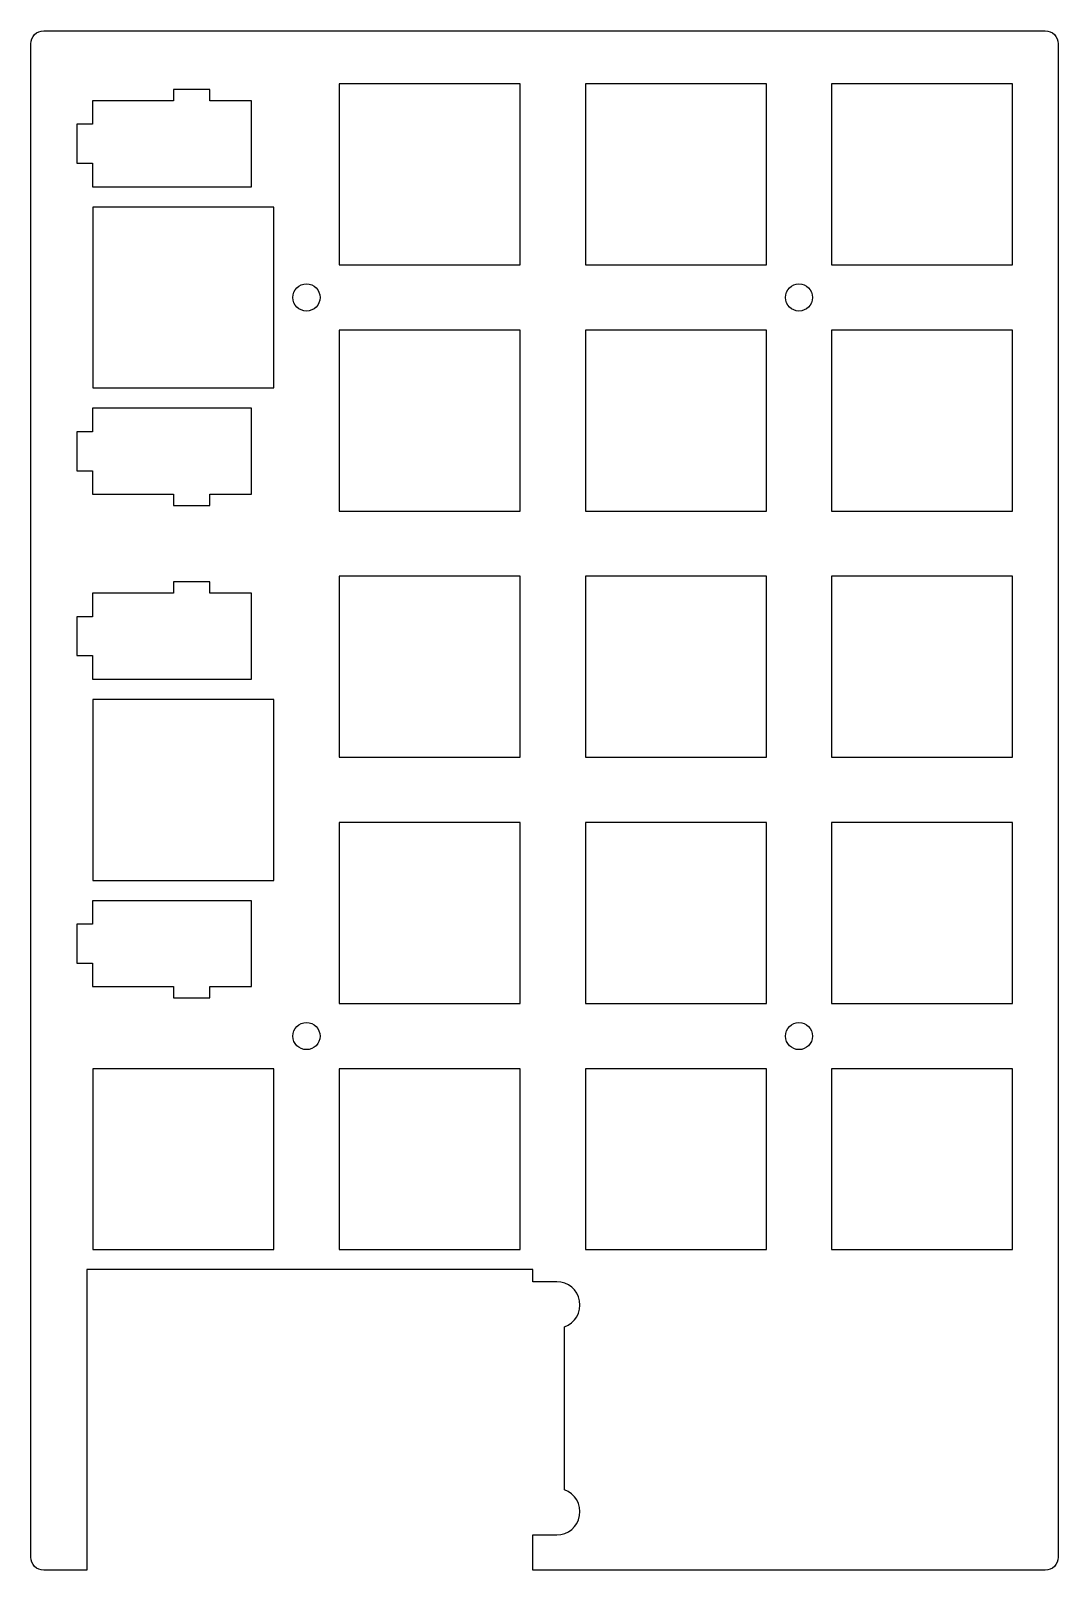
# Model space of a CAD drawing. Header units: millimetres. Extents: x -186 to -107, y 32 to 151.
import ezdxf

# ---------------------------------------------------------------- set-up
doc = ezdxf.new("R2010")
doc.units = ezdxf.units.MM
doc.layers.get('0').update_dxf_attribs({"linetype": 'CONTINUOUS'})

msp = doc.modelspace()

# ---------------------------------------------------------------- linework, layer by layer
msp.add_lwpolyline([(-147.593, 31.695), (-147.593, 34.4218), (-145.743, 34.4218, 0.843039), (-145.143, 37.9189), (-145.143, 50.5247, 0.843039), (-145.743, 54.0218), (-147.593, 54.0218), (-147.593, 54.9718), (-182.093, 54.9718), (-182.093, 31.695), (-185.42, 31.695, -0.41421356), (-186.42, 32.695), (-186.42, 149.812, -0.41421356), (-185.42, 150.812), (-107.95, 150.812, -0.41421356), (-106.95, 149.812), (-106.95, 32.695, -0.41421356), (-107.95, 31.695)], format="xyb", close=True)
for points in [[(-162.575, 132.7), (-148.575, 132.7), (-148.575, 146.7), (-162.575, 146.7)], [(-129.525, 132.7), (-129.525, 146.7), (-143.525, 146.7), (-143.525, 132.7)], [(-110.475, 146.7), (-124.475, 146.7), (-124.475, 132.7), (-110.475, 132.7)], [(-182.849, 140.575), (-181.649, 140.575), (-181.649, 138.75), (-169.349, 138.75), (-169.349, 145.4), (-172.579, 145.4), (-172.579, 146.275), (-175.379, 146.275), (-175.379, 145.4), (-181.649, 145.4), (-181.649, 143.575), (-182.849, 143.575)], [(-181.625, 123.175), (-167.625, 123.175), (-167.625, 137.175), (-181.625, 137.175)], [(-148.575, 113.65), (-148.575, 127.65), (-162.575, 127.65), (-162.575, 113.65)], [(-129.525, 127.65), (-143.525, 127.65), (-143.525, 113.65), (-129.525, 113.65)], [(-110.475, 113.65), (-110.475, 127.65), (-124.475, 127.65), (-124.475, 113.65)], [(-175.379, 114.075), (-172.579, 114.075), (-172.579, 114.95), (-169.349, 114.95), (-169.349, 121.6), (-181.649, 121.6), (-181.649, 119.775), (-182.849, 119.775), (-182.849, 116.775), (-181.649, 116.775), (-181.649, 114.95), (-175.379, 114.95)], [(-148.575, 94.6), (-148.575, 108.6), (-162.575, 108.6), (-162.575, 94.6)], [(-143.525, 94.6), (-129.525, 94.6), (-129.525, 108.6), (-143.525, 108.6)], [(-110.475, 94.6), (-110.475, 108.6), (-124.475, 108.6), (-124.475, 94.6)], [(-169.349, 100.65), (-169.349, 107.3), (-172.579, 107.3), (-172.579, 108.175), (-175.379, 108.175), (-175.379, 107.3), (-181.649, 107.3), (-181.649, 105.475), (-182.849, 105.475), (-182.849, 102.475), (-181.649, 102.475), (-181.649, 100.65)], [(-181.625, 85.075), (-167.625, 85.075), (-167.625, 99.075), (-181.625, 99.075)], [(-162.575, 75.55), (-148.575, 75.55), (-148.575, 89.55), (-162.575, 89.55)], [(-129.525, 75.55), (-129.525, 89.55), (-143.525, 89.55), (-143.525, 75.55)], [(-110.475, 89.55), (-124.475, 89.55), (-124.475, 75.55), (-110.475, 75.55)], [(-182.849, 78.675), (-181.649, 78.675), (-181.649, 76.85), (-175.379, 76.85), (-175.379, 75.975), (-172.579, 75.975), (-172.579, 76.85), (-169.349, 76.85), (-169.349, 83.5), (-181.649, 83.5), (-181.649, 81.675), (-182.849, 81.675)], [(-181.625, 56.5), (-167.625, 56.5), (-167.625, 70.5), (-181.625, 70.5)], [(-148.575, 56.5), (-148.575, 70.5), (-162.575, 70.5), (-162.575, 56.5)], [(-129.525, 56.5), (-129.525, 70.5), (-143.525, 70.5), (-143.525, 56.5)], [(-110.475, 70.5), (-124.475, 70.5), (-124.475, 56.5), (-110.475, 56.5)]]:
    msp.add_lwpolyline(points, close=True)
for centre in [(-165.1, 130.175, 0), (-127, 130.175, 0), (-165.1, 73.025, 0), (-127, 73.025, 0)]:
    msp.add_circle(centre, 1.05)

doc.saveas('drawing.dxf')
